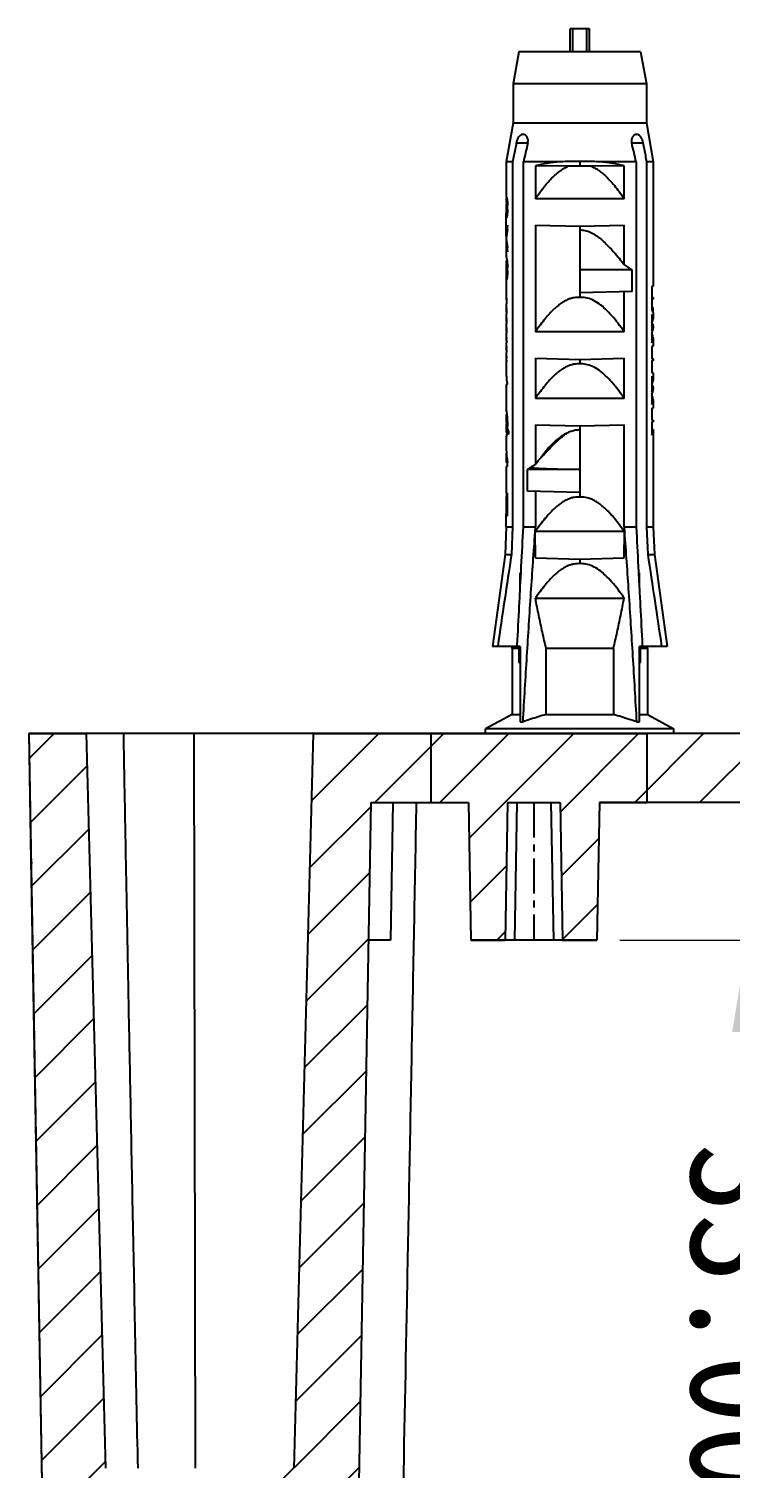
# Model space of a CAD drawing. Header units: millimetres. Extents: x 306 to 1885, y 393 to 1000.
# Drawn here: x 1291.6 to 1322.1, y 621 to 683.7 of the extents above; entities that cross this region are included whole.
import ezdxf

# ---------------------------------------------------------------- set-up
doc = ezdxf.new("R2010")
doc.units = ezdxf.units.MM
doc.linetypes.add('CENTER', pattern=[50.8, 31.75, -6.35, 6.35, -6.35])
doc.layers.add('dim', color=3, linetype='Continuous', lineweight=9)
doc.styles.add('FFS', font='SIMFANG.TTF', dxfattribs={"width": 0.9})
doc.dimstyles.new('YanXiu', dxfattribs={"dimtxt": 2.5, "dimasz": 2.2, "dimexe": 1, "dimexo": 0.6, "dimgap": 0.66, "dimtad": 0, "dimzin": 1, "dimdsep": 46, "dimtxsty": 'FFS', "dimcen": 0, "dimclrd": 256, "dimclre": 131, "dimclrt": 42, "dimazin": 0, "dimtfac": 1, "dimtofl": 0, "dimtmove": 0, "dimatfit": 3, "dimfxl": 0, "dimlwd": 5, "dimlwe": 5, "dimarcsym": 0})

# ---------------------------------------------------------------- blocks, each defined once
blk = doc.blocks.new('*D47')
at = {"layer": 'Defpoints', "color": 0}
for p in [(-74.035, 85.552), (-89.219, 52.552), (-82.665, 52.552)]:
    blk.add_point(p, dxfattribs=at)
at = {"layer": 'dim', "color": 131, "lineweight": 5}
for p, q in [((-75.035, 85.552), (-90.219, 85.552)), ((-83.665, 52.552), (-90.219, 52.552))]:
    blk.add_line(p, q, dxfattribs=at)
at = {"layer": 'dim', "lineweight": 5}
for p, q in [((-89.219, 81.552), (-89.219, 77.288)), ((-89.219, 56.552), (-89.219, 60.816))]:
    blk.add_line(p, q, dxfattribs=at)
at = {"layer": 'dim'}
for points in [[(-89.886, 81.552), (-88.552, 81.552), (-89.219, 85.552)], [(-89.886, 56.552), (-88.552, 56.552), (-89.219, 52.552)]]:
    blk.add_solid(points, dxfattribs=at)
at = {"layer": 'dim', "color": 42, "insert": (-89.219, 69.052), "char_height": 5, "attachment_point": 5, "rotation": 90, "style": 'FFS'}
blk.add_mtext('33.00', dxfattribs=at)
blk = doc.blocks.new('u50')
h = blk.add_hatch()
h.set_pattern_fill('DEFAULT__12', color=5, scale=2, angle=45, style=0, pattern_type=0)
h.set_pattern_definition([(45, (-331.9686, -74.1004), (-1.414214, 1.414214), [])])
edge = h.paths.add_edge_path()
edge.add_line((-57.915, 43.552), (-60.415, 43.552))
edge.add_line((-60.415, 43.552), (-61.253, 75.552))
edge.add_line((-61.253, 75.552), (-62.702, 75.552))
edge.add_line((-62.702, 75.552), (-62.702, 85.552))
edge.add_line((-59.169, 85.552), (-62.702, 85.552))
edge.add_line((-59.148, 84.952), (-59.169, 85.552))
edge.add_line((-58.638, 84.952), (-59.148, 84.952))
edge.add_line((-58.011, 49.06), (-58.638, 84.952))
edge.add_line((-57.915, 43.552), (-58.011, 49.06))
edge = h.paths.add_edge_path()
edge.add_line((-70.311, 43.552), (-75.421, 43.552))
edge.add_line((-75.421, 43.552), (-75.421, 46.552))
edge.add_line((-72.811, 46.552), (-75.421, 46.552))
edge.add_line((-72.811, 46.552), (-72.104, 87.052))
edge.add_line((-71.137, 87.052), (-72.104, 87.052))
edge.add_line((-71.111, 85.552), (-71.137, 87.052))
edge.add_line((-68.129, 85.552), (-71.111, 85.552))
edge.add_line((-68.129, 75.552), (-68.129, 85.552))
edge.add_line((-68.129, 75.552), (-69.473, 75.552))
edge.add_line((-69.473, 75.552), (-70.311, 43.552))
edge = h.paths.add_edge_path()
edge.add_line((-75.421, 43.552), (-75.421, 46.552))
edge.add_line((-75.421, 43.552), (-75.421, 46.552))
edge = h.paths.add_edge_path()
edge.add_line((-75.421, 43.552), (-84.841, 43.552))
edge.add_line((-84.841, 43.552), (-84.841, 46.552))
edge.add_line((-82.77, 46.552), (-84.841, 46.552))
edge.add_line((-82.77, 46.552), (-82.665, 52.552))
edge.add_line((-81.165, 52.552), (-82.665, 52.552))
edge.add_line((-81.061, 46.552), (-81.165, 52.552))
edge.add_line((-78.77, 46.552), (-81.061, 46.552))
edge.add_line((-78.77, 46.552), (-78.665, 52.552))
edge.add_line((-77.165, 52.552), (-78.665, 52.552))
edge.add_line((-77.061, 46.552), (-77.165, 52.552))
edge.add_line((-75.421, 46.552), (-77.061, 46.552))
edge.add_line((-75.421, 43.552), (-75.421, 46.552))
edge = h.paths.add_edge_path()
edge.add_line((-84.841, 43.552), (-84.841, 46.552))
edge.add_line((-84.841, 43.552), (-84.841, 46.552))
edge = h.paths.add_edge_path()
edge.add_line((-151.915, 43.552), (-119.931, 43.552))
edge.add_line((-151.915, 43.552), (-151.819, 49.06))
edge.add_spline(control_points=[(-151.319, 49.552), (-151.608, 49.552), (-151.814, 49.349), (-151.819, 49.06)], knot_values=[0, 0, 0, 0, 1, 1, 1, 1], weights=[1, 0.808834, 0.808834, 1], degree=3, periodic=0)
edge.add_line((-151.319, 49.552), (-151.204, 49.552))
edge.add_spline(control_points=[(-151.204, 49.552), (-150.973, 49.552), (-150.808, 49.714), (-150.804, 49.945)], knot_values=[0, 0, 0, 0, 1, 1, 1, 1], weights=[1, 0.808834, 0.808834, 1], degree=3, periodic=0)
edge.add_line((-150.804, 49.945), (-150.193, 84.952))
edge.add_line((-150.193, 84.952), (-149.682, 84.952))
edge.add_line((-149.682, 84.952), (-149.661, 85.552))
edge.add_line((-149.661, 85.552), (-148.711, 85.552))
edge.add_line((-148.711, 85.552), (-148.684, 87.052))
edge.add_line((-148.684, 87.052), (-147.717, 87.052))
edge.add_line((-147.011, 46.552), (-147.717, 87.052))
edge.add_line((-147.011, 46.552), (-141.77, 46.552))
edge.add_line((-141.77, 46.552), (-141.665, 52.552))
edge.add_line((-141.665, 52.552), (-140.165, 52.552))
edge.add_line((-140.061, 46.552), (-140.165, 52.552))
edge.add_line((-140.061, 46.552), (-137.77, 46.552))
edge.add_line((-137.77, 46.552), (-137.665, 52.552))
edge.add_line((-137.665, 52.552), (-136.165, 52.552))
edge.add_line((-136.061, 46.552), (-136.165, 52.552))
edge.add_line((-136.061, 46.552), (-84.841, 46.552))
edge.add_line((-84.841, 43.552), (-84.841, 46.552))
edge.add_line((-89.9, 43.552), (-84.841, 43.552))
edge.add_line((-89.915, 43.852), (-89.9, 43.552))
edge.add_line((-119.915, 43.852), (-89.915, 43.852))
edge.add_line((-119.915, 43.852), (-119.931, 43.552))
at = {"color": 7}
for p, q in [((-72.811, 46.552), (-72.104, 87.052)), ((-72.811, 46.552), (-72.104, 87.052)), ((-57.915, 43.552), (-58.638, 84.952)), ((-58.011, 49.06), (-58.638, 84.952)), ((-69.473, 75.552), (-70.311, 43.552)), ((-69.473, 75.552), (-70.311, 43.552)), ((-65.105, 43.552), (-65.158, 75.552)), ((-60.415, 43.552), (-61.253, 75.552)), ((-60.415, 43.552), (-61.253, 75.552)), ((-82.77, 46.552), (-82.665, 52.552)), ((-82.77, 46.552), (-82.665, 52.552)), ((-82.665, 52.552), (-77.165, 52.552)), ((-81.165, 52.552), (-82.665, 52.552)), ((-81.061, 46.552), (-81.165, 52.552)), ((-81.061, 46.552), (-81.165, 52.552)), ((-80.661, 46.552), (-80.765, 52.552)), ((-79.17, 46.552), (-79.065, 52.552)), ((-78.77, 46.552), (-78.665, 52.552)), ((-78.77, 46.552), (-78.665, 52.552)), ((-77.165, 52.552), (-78.665, 52.552)), ((-77.061, 46.552), (-77.165, 52.552)), ((-77.061, 46.552), (-77.165, 52.552)), ((-73.77, 46.552), (-73.665, 52.552)), ((-73.664, 52.552), (-72.706, 52.552)), ((-57.915, 43.552), (-58.011, 49.06)), ((-136.061, 46.552), (-82.77, 46.552)), ((-136.061, 46.552), (-84.841, 46.552)), ((-84.841, 43.552), (-84.841, 46.552)), ((-84.841, 43.552), (-84.841, 46.552)), ((-84.841, 43.552), (-84.841, 46.552)), ((-82.77, 46.552), (-84.841, 46.552)), ((-84.841, 43.552), (-84.841, 46.552)), ((-78.77, 46.552), (-81.061, 46.552)), ((-78.77, 46.552), (-81.061, 46.552)), ((-72.811, 46.552), (-77.061, 46.552)), ((-75.421, 46.552), (-77.061, 46.552)), ((-75.421, 43.552), (-75.421, 46.552)), ((-75.421, 43.552), (-75.421, 46.552)), ((-75.421, 43.552), (-75.421, 46.552)), ((-72.811, 46.552), (-75.421, 46.552)), ((-75.421, 43.552), (-75.421, 46.552)), ((-151.915, 43.552), (-57.915, 43.552)), ((-89.9, 43.552), (-84.841, 43.552)), ((-86.015, 43.552), (-86.015, 43.352)), ((-84.865, 42.724), (-86.015, 43.352)), ((-86.015, 43.352), (-77.815, 43.352)), ((-75.421, 43.552), (-84.841, 43.552)), ((-78.965, 42.724), (-77.815, 43.352)), ((-77.815, 43.552), (-77.815, 43.352)), ((-70.311, 43.552), (-75.421, 43.552)), ((-57.915, 43.552), (-60.415, 43.552)), ((-84.865, 39.852), (-84.865, 42.724)), ((-84.515, 42.724), (-84.865, 42.724)), ((-84.515, 43.047), (-84.515, 39.752)), ((-84.388, 43.047), (-84.515, 43.047)), ((-83.378, 39.852), (-83.378, 42.724)), ((-80.452, 42.724), (-83.378, 42.724)), ((-80.452, 42.724), (-80.452, 39.852)), ((-79.315, 43.047), (-79.442, 43.047)), ((-79.315, 39.752), (-79.315, 43.047)), ((-78.965, 42.724), (-79.315, 42.724)), ((-78.965, 39.852), (-78.965, 42.724)), ((-84.563, 40.452), (-84.563, 39.852)), ((-79.267, 39.852), (-79.267, 40.452)), ((-85.164, 35.752), (-85.72, 39.752)), ((-85.72, 39.752), (-84.515, 39.752)), ((-84.865, 39.852), (-84.877, 39.752)), ((-84.865, 39.852), (-84.563, 39.852)), ((-84.576, 39.752), (-84.563, 39.852)), ((-83.378, 39.852), (-80.452, 39.852)), ((-79.315, 39.752), (-78.11, 39.752)), ((-79.267, 39.852), (-79.254, 39.752)), ((-79.267, 39.852), (-78.965, 39.852)), ((-78.965, 39.852), (-78.954, 39.752)), ((-78.667, 35.752), (-78.11, 39.752)), ((-79.981, 37.652), (-83.849, 37.652)), ((-84.508, 36.552), (-84.508, 37.152)), ((-84.476, 36.553), (-84.507, 37.152)), ((-79.324, 37.152), (-79.355, 36.553)), ((-79.323, 37.152), (-79.323, 36.552)), ((-84.508, 36.552), (-84.476, 36.552)), ((-79.355, 36.552), (-79.323, 36.552)), ((-85.115, 34.552), (-85.164, 35.752)), ((-84.892, 35.752), (-85.164, 35.752)), ((-84.892, 35.751), (-84.839, 34.552)), ((-83.849, 35.901), (-83.858, 34.753)), ((-81.915, 35.952), (-83.849, 35.901)), ((-81.915, 35.952), (-81.915, 36.152)), ((-79.981, 35.901), (-81.915, 35.952)), ((-79.981, 35.901), (-79.972, 34.761)), ((-78.991, 34.552), (-78.938, 35.751)), ((-78.667, 35.752), (-78.938, 35.752)), ((-78.715, 34.552), (-78.667, 35.752)), ((-85.115, 30.514), (-85.115, 34.552)), ((-84.839, 34.552), (-85.115, 34.552)), ((-84.839, 34.552), (-84.839, 18.652)), ((-84.372, 18.652), (-84.372, 34.552)), ((-83.849, 34.552), (-84.372, 34.552)), ((-83.849, 34.552), (-83.864, 34.769)), ((-83.852, 34.752), (-81.915, 34.752)), ((-83.849, 34.552), (-83.849, 30.101)), ((-79.966, 34.779), (-79.981, 34.552)), ((-79.981, 33.001), (-79.981, 34.552)), ((-79.458, 34.552), (-79.981, 34.552)), ((-79.458, 34.552), (-79.458, 18.652)), ((-78.991, 18.652), (-78.991, 34.552)), ((-78.715, 34.552), (-78.991, 34.552)), ((-78.715, 34.552), (-78.715, 33.973)), ((-78.772, 34.061), (-78.772, 33.074)), ((-78.772, 34.061), (-78.749, 34.061)), ((-78.749, 33.219), (-78.749, 34.061)), ((-81.915, 30.152), (-81.915, 33.252)), ((-78.718, 33.683), (-78.718, 33.509)), ((-78.715, 33.509), (-78.715, 33.683)), ((-81.915, 33.052), (-79.64, 32.992)), ((-79.64, 32.992), (-79.64, 32.052)), ((-78.772, 33.219), (-78.715, 33.219)), ((-78.715, 33.074), (-78.772, 33.074)), ((-78.717, 33.074), (-78.717, 33.219)), ((-78.715, 31.913), (-78.715, 33.074)), ((-81.915, 32.052), (-79.64, 32.052)), ((-79.981, 30.101), (-79.981, 31.828)), ((-78.772, 31.913), (-78.772, 31.739)), ((-78.772, 31.913), (-78.715, 31.913)), ((-78.772, 31.739), (-78.715, 31.739)), ((-78.715, 31.383), (-78.715, 31.739)), ((-78.715, 30.631), (-78.715, 31.179)), ((-85.111, 30.3), (-85.049, 30.3)), ((-85.049, 29.967), (-85.049, 30.552)), ((-81.915, 30.152), (-83.849, 30.101)), ((-79.981, 30.101), (-81.915, 30.152)), ((-78.805, 30.383), (-78.746, 30.383)), ((-78.775, 30.307), (-78.73, 30.307)), ((-78.761, 30.177), (-78.738, 30.177)), ((-78.746, 30.403), (-78.722, 30.403)), ((-78.735, 30.473), (-78.715, 30.473)), ((-78.715, 30.177), (-78.715, 30.403)), ((-85.115, 29.901), (-85.115, 29.967)), ((-85.049, 29.967), (-85.115, 29.967)), ((-85.115, 29.901), (-85.049, 29.901)), ((-85.049, 29.37), (-85.049, 29.901)), ((-78.768, 30.052), (-78.743, 30.052)), ((-78.756, 29.842), (-78.735, 29.842)), ((-78.743, 29.701), (-78.722, 29.701)), ((-78.735, 29.631), (-78.715, 29.631)), ((-78.715, 29.701), (-78.715, 29.966)), ((-78.715, 28.352), (-78.715, 29.473)), ((-85.115, 29.01), (-85.115, 29.37)), ((-85.049, 29.37), (-85.115, 29.37)), ((-85.049, 28.765), (-85.049, 29.218)), ((-83.849, 28.952), (-83.849, 27.201)), ((-83.849, 28.952), (-79.981, 28.952)), ((-79.981, 27.201), (-79.981, 28.952)), ((-85.115, 28.475), (-85.115, 28.556)), ((-85.115, 28.476), (-85.107, 28.401)), ((-85.107, 28.401), (-85.049, 28.401)), ((-85.106, 28.399), (-85.049, 28.399)), ((-85.049, 27.98), (-85.049, 28.684)), ((-78.772, 28.352), (-78.715, 28.352)), ((-85.115, 27.831), (-85.115, 28.162)), ((-85.115, 27.831), (-85.049, 27.831)), ((-85.049, 27.299), (-85.049, 27.831)), ((-78.729, 27.952), (-78.729, 27.133)), ((-85.049, 27.299), (-85.11, 27.299)), ((-85.11, 27.232), (-85.049, 27.232)), ((-85.049, 26.681), (-85.049, 27.232)), ((-81.915, 27.252), (-83.849, 27.201)), ((-81.915, 27.252), (-81.915, 27.452)), ((-79.981, 27.201), (-81.915, 27.252)), ((-78.715, 26.977), (-78.715, 27.243)), ((-85.115, 26.329), (-85.115, 26.681)), ((-85.049, 26.681), (-85.115, 26.681)), ((-85.049, 26.084), (-85.049, 26.537)), ((-78.729, 26.867), (-78.729, 26.708)), ((-78.728, 26.449), (-78.728, 26.289)), ((-78.715, 26.551), (-78.715, 26.817)), ((-78.715, 26.125), (-78.715, 26.391)), ((-85.115, 25.794), (-85.115, 25.875)), ((-85.115, 25.794), (-85.107, 25.719)), ((-85.107, 25.719), (-85.049, 25.719)), ((-85.106, 25.717), (-85.049, 25.717)), ((-85.049, 25.299), (-85.049, 26.003)), ((-83.849, 26.052), (-83.849, 24.301)), ((-83.849, 26.052), (-79.981, 26.052)), ((-79.981, 21.401), (-79.981, 26.052)), ((-78.726, 26.031), (-78.726, 25.871)), ((-78.715, 25.7), (-78.715, 25.966)), ((-85.115, 25.214), (-85.115, 25.481)), ((-78.724, 25.612), (-78.724, 25.453)), ((-78.723, 25.194), (-78.723, 25.034)), ((-78.715, 25.274), (-78.715, 25.54)), ((-85.115, 25), (-85.115, 24.997)), ((-85.049, 24.997), (-85.115, 24.997)), ((-85.115, 24.561), (-85.115, 24.627)), ((-85.115, 24.627), (-85.049, 24.627)), ((-85.115, 24.561), (-85.049, 24.561)), ((-85.049, 24.069), (-85.049, 25.006)), ((-81.915, 21.452), (-81.915, 24.552)), ((-78.715, 24.848), (-78.715, 25.034)), ((-85.115, 18.652), (-85.115, 24.069)), ((-85.049, 24.069), (-85.115, 24.069)), ((-84.19, 24.292), (-81.915, 24.352)), ((-84.19, 24.292), (-84.19, 23.352)), ((-78.715, 23.7), (-78.715, 24.452)), ((-84.19, 23.352), (-81.915, 23.352)), ((-78.772, 23.41), (-78.749, 23.41)), ((-78.772, 23.381), (-78.772, 23.265)), ((-78.772, 23.236), (-78.749, 23.236)), ((-78.767, 23.497), (-78.745, 23.497)), ((-78.761, 23.584), (-78.738, 23.584)), ((-78.753, 23.642), (-78.729, 23.642)), ((-78.749, 23.236), (-78.749, 23.41)), ((-78.729, 23.642), (-78.729, 23.787)), ((-78.718, 23.41), (-78.718, 23.265)), ((-78.715, 23.236), (-78.715, 23.439)), ((-83.849, 23.121), (-83.849, 21.401)), ((-78.767, 23.149), (-78.745, 23.149)), ((-78.761, 23.062), (-78.738, 23.062)), ((-78.753, 23.004), (-78.729, 23.004)), ((-78.753, 22.975), (-78.722, 22.975)), ((-78.747, 22.946), (-78.716, 22.946)), ((-78.715, 22.801), (-78.716, 22.801)), ((-78.715, 22.103), (-78.715, 22.801)), ((-78.772, 22.568), (-78.772, 22.394)), ((-78.722, 22.075), (-78.715, 22.075)), ((-78.715, 22.075), (-78.715, 22.103)), ((-81.915, 21.452), (-83.849, 21.401)), ((-79.981, 21.401), (-81.915, 21.452)), ((-78.772, 21.582), (-78.772, 21.408)), ((-78.722, 21.901), (-78.715, 21.901)), ((-78.715, 21.901), (-78.715, 21.873)), ((-78.715, 21.873), (-78.715, 20.885)), ((-78.772, 20.74), (-78.745, 20.74)), ((-78.772, 20.711), (-78.772, 20.566)), ((-78.767, 20.885), (-78.735, 20.885)), ((-78.767, 20.827), (-78.741, 20.827)), ((-78.76, 20.914), (-78.729, 20.914)), ((-78.745, 20.566), (-78.745, 20.74)), ((-78.729, 20.914), (-78.729, 21.088)), ((-78.716, 20.74), (-78.716, 20.566)), ((-83.849, 20.252), (-83.849, 18.816)), ((-83.849, 20.252), (-79.981, 20.252)), ((-79.981, 18.816), (-79.981, 20.252)), ((-78.772, 20.566), (-78.745, 20.566)), ((-78.767, 20.479), (-78.741, 20.479)), ((-78.762, 20.392), (-78.735, 20.392)), ((-78.757, 20.363), (-78.725, 20.363)), ((-78.757, 20.334), (-78.715, 20.334)), ((-78.741, 20.218), (-78.716, 20.218)), ((-78.721, 20.189), (-78.729, 20.189)), ((-78.724, 20.363), (-78.722, 20.363)), ((-78.715, 20.296), (-78.715, 20.334)), ((-78.715, 18.652), (-78.715, 20.189)), ((-83.849, 18.816), (-82.424, 18.842)), ((-81.915, 18.634), (-81.915, 18.839)), ((-81.406, 18.842), (-79.981, 18.816)), ((-84.815, 16.952), (-85.115, 18.652)), ((-85.115, 18.652), (-84.839, 18.652)), ((-84.372, 18.652), (-82.768, 18.652)), ((-81.062, 18.652), (-79.458, 18.652)), ((-79.015, 16.952), (-78.715, 18.652)), ((-78.991, 18.652), (-78.715, 18.652)), ((-84.679, 17.827), (-84.18, 17.827)), ((-79.651, 17.827), (-79.151, 17.827)), ((-84.815, 15.252), (-84.815, 16.952)), ((-79.015, 16.952), (-84.815, 16.952)), ((-79.015, 15.252), (-79.015, 16.952)), ((-84.565, 13.852), (-84.815, 15.252)), ((-84.815, 15.252), (-79.015, 15.252)), ((-79.265, 13.852), (-79.015, 15.252)), ((-84.565, 13.852), (-79.265, 13.852)), ((-82.335, 13.852), (-82.335, 12.852)), ((-82.22, 13.852), (-82.22, 12.852)), ((-81.611, 13.852), (-81.611, 12.852)), ((-81.496, 13.852), (-81.496, 12.852)), ((-82.335, 12.852), (-81.496, 12.852))]:
    blk.add_line(p, q, dxfattribs=at)
at = {"color": 1, "linetype": 'CENTER', "ltscale": 0.048}
blk.add_line((-79.915, 46.552), (-79.915, 52.552), dxfattribs=at)
at = {"color": 7}
for centre, radius, start, end in [((-58.511, 49.052), 0.5, 1, 18.56031), ((995.965, 199.706), 1093.221, 188.413392, 188.625391), ((-85.641, 39.651), 1.005, 2.88574, 5.74444), ((-78.19, 39.651), 1.005, 174.25593, 177.11389), ((-1200.864, 205.864), 1134.749, 351.37816, 351.582402), ((-82.062, 35.241), 3.997, 301.36795, 305.27951), ((-81.796, 35.221), 3.833, 302.20589, 304.22337), ((-92.701, 41.825), 16.178, 321.0258, 321.8352), ((-87.066, 30.165), 2.017, 358.89992, 3.84924), ((-81.84, 26.46), 3.897, 232.90165, 238.95502), ((21.372, 42.935), 108.497, 192.93338, 193.38082), ((-185.7, 43.052), 109.008, 346.62024, 347.06555)]:
    blk.add_arc(centre, radius, start, end, dxfattribs=at)
for centre, major_axis, ratio, start_param, end_param in [((-81.915, 34.007), (0, 5.596), 0.57187, -1.602717, -1.57678), ((-81.915, 33.822), (3.2, 0), 0.699469, 0.028594, 0.037245), ((-81.915, 33.742), (0, 5.036), 0.635407, 4.723692, 4.740983), ((-81.915, 34.364), (0, 16.787), 0.190622, -1.611366, -1.602717), ((-81.915, 32.828), (0, 16.787), 0.190622, -1.538876, -1.530227), ((-81.915, 33.444), (0, 4.477), 0.714828, 4.675146, 4.701086), ((-81.915, 33.185), (0, 5.596), 0.57187, -1.564812, -1.538876), ((-81.915, 33.648), (0, 13.43), 0.238279, 4.715049, 4.723692), ((-81.915, 33.545), (0, 13.43), 0.238279, 4.701086, 4.709729), ((-81.915, 31.179), (3.2, 0), 0.93262, 6.283202, 6.471802), ((-81.915, 31.383), (3.2, 0), 0.938755, 6.250727, 6.401814), ((-81.915, 30.213), (3.2, 0), 0.521455, 2.937045, 3.089176), ((-81.915, 31.818), (0, 5.76), 0.555556, -1.819097, -1.79568), ((-81.915, 29.966), (3.2, 0), 0.555556, 6.444101, 6.531486), ((-81.915, 30.138), (3.2, 0), 0.555556, 6.421628, 6.508069), ((-81.915, 31.789), (0, 9.6), 0.333333, -1.752754, -1.731712), ((-81.915, 30.824), (0, 3.2), 1, -1.709239, -1.693409), ((-81.915, 31.315), (0, 9.6), 0.333333, 4.580462, 4.593578), ((-81.915, 30.824), (0.001, 3.2), 1, -1.693002, -1.661707), ((-81.915, 29.966), (3.2, 0), 0.555556, 6.283181, 6.401996), ((-81.915, 30.612), (3.2, 0), 1, -0.09553, -0.075514), ((-81.915, 30.138), (3.2, 0), 0.555556, 6.234981, 6.378715), ((-81.915, 30.631), (3.2, 0), 0.333333, -0.090911, 0), ((-81.915, 30.612), (3.199, -0.072), 1, -0.052912, -0.04291), ((-81.915, 30.473), (3.2, 0), 0.333333, -0.065511, 0), ((-81.915, 28.315), (0, 9.6), 0.333333, 4.863659, 4.894347), ((-81.915, 29.279), (3.2, 0), 1, 6.374096, 6.434455), ((-81.915, 28.789), (0, 9.6), 0.333333, 4.822334, 4.844316), ((-81.915, 29.491), (3.2, 0), 1, 6.348697, 6.39313), ((-81.915, 29.473), (3.2, 0), 0.333333, 0, 0.090911), ((-81.915, 29.631), (3.2, 0), 0.333333, 0, 0.065511), ((-81.915, 29.01), (3.2, 0), 0.320229, 2.937045, 3.34614), ((-81.915, 28.162), (3.2, 0), 0.280537, 2.937045, 3.34614), ((-81.915, 28.556), (3.2, 0), 0.321614, 9.22023, 9.424757), ((-81.915, 27.243), (3.2, 0), 0.36397, -0.093888, 0.093888), ((-81.915, 26.977), (3.2, 0), 0.36397, -0.093888, 0), ((-81.915, 26.329), (3.2, 0), 0.320229, 2.937045, 3.34614), ((-81.915, 26.817), (3.2, 0), 0.36397, -0.093888, 0.068636), ((-81.915, 26.551), (3.2, 0), 0.36397, -0.087612, 0), ((-81.915, 26.391), (3.2, 0), 0.36397, -0.087612, 0.068621), ((-81.915, 25.875), (3.2, 0), 0.321614, 9.22023, 9.424757), ((-81.915, 26.125), (3.2, 0), 0.36397, -0.08134, 0), ((-81.915, 25.966), (3.2, 0), 0.36397, -0.08134, 0.068607), ((-81.915, 25.481), (3.2, 0), 0.280537, 9.22023, 9.629326), ((-81.915, 25.7), (3.2, 0), 0.36397, -0.07507, 0), ((-81.915, 25.54), (3.2, 0), 0.36397, -0.07507, 0.068593), ((-81.915, 25.274), (3.2, 0), 0.36397, -0.068804, 0), ((-81.915, 25.114), (3.2, 0), 0.36397, -0.068804, 0.068804), ((-81.915, 24.848), (3.2, 0), 0.36397, -0.059136, 0), ((-81.915, 24.452), (0, 5.543), 0.57735, 4.712389, 4.771525), ((-81.915, 24.452), (0, 8.792), 0.36397, 4.712389, 4.753035), ((-81.915, 26.529), (0, 16.787), 0.190622, -1.759413, -1.75062), ((-81.915, 20.117), (0, 16.787), 0.190622, -1.390972, -1.38218), ((-81.915, 24.527), (0, 5.596), 0.571866, 4.532565, 4.558861), ((-81.915, 24.056), (3.2, 0), 0.786897, -0.153528, -0.118629), ((-81.915, 24.863), (0, 10.072), 0.317704, 4.567602, 4.576331), ((-81.915, 21.783), (0, 10.072), 0.317704, 4.848447, 4.857176), ((-81.915, 24.18), (0, 5.036), 0.635407, 4.576331, 4.59376), ((-81.915, 23.891), (3.2, 0), 0.349731, -0.118629, -0.092552), ((-81.915, 23.849), (3.2, 0), 0.699465, 6.164556, 6.190633), ((-81.915, 24.091), (0, 16.787), 0.190622, -1.611366, -1.602717), ((-81.915, 22.584), (0, 16.787), 0.190622, -1.538876, -1.530227), ((-81.915, 23.734), (0, 5.596), 0.571867, -1.602717, -1.57678), ((-81.915, 23.469), (0, 5.036), 0.635407, 4.723692, 4.736869), ((-81.915, 23.412), (0, 10.072), 0.317704, 4.715049, 4.723692), ((-81.915, 23.263), (0, 10.072), 0.317704, 4.701086, 4.709729), ((-81.915, 22.119), (0, 5.596), 0.571866, -1.417268, -1.390972), ((-81.915, 22.59), (3.2, 0), 0.786897, 0.118629, 0.153528), ((-81.915, 22.466), (0, 5.036), 0.635407, -1.452167, -1.434739), ((-81.915, 22.797), (3.2, 0), 0.699465, 0.092552, 0.118629), ((-81.915, 22.729), (3.2, 0), 0.419678, 0.075204, 0.118629), ((-81.915, 22.9), (3.2, 0), 0.34973, 0.066538, 0.092552), ((-81.915, 22.794), (3.2, 0), 0.149885, 0.014628, 0.075204), ((-81.915, 22.938), (3.2, 0), 0.174865, 0.014628, 0.066538), ((-81.915, 22.959), (0, 5.036), 0.635407, -1.570796, -1.538876), ((-81.915, 23.206), (0, 5.036), 0.635407, 4.68792, 4.701086), ((-81.915, 22.103), (3.2, 0), 0.775493, 6.283212, 6.471802), ((-81.915, 21.931), (3.2, 0), 0.773092, 6.306459, 6.471802), ((-81.915, 22.046), (3.2, 0), 0.773092, -0.188616, -0.023273), ((-81.915, 21.873), (3.2, 0), 0.775493, -0.188616, -0.000006), ((-81.915, 23.859), (0, 16.787), 0.190622, -1.759413, -1.75062), ((-81.915, 21.657), (0, 4.477), 0.714833, -1.75062, -1.724324), ((-81.915, 21.357), (3.2, 0), 0.786897, -0.153528, -0.118629), ((-81.915, 22.106), (0, 10.072), 0.317704, 4.576331, 4.58505), ((-81.915, 21.254), (0, 3.357), 0.95311, -1.698135, -1.680725), ((-81.915, 21.192), (3.2, 0), 0.349732, -0.118629, -0.092552), ((-81.915, 21.069), (3.2, 0), 0.524598, -0.109929, -0.092552), ((-81.915, 20.986), (0, 16.787), 0.190622, -1.585425, -1.57678), ((-81.915, 18.048), (0, 13.43), 0.238278, -1.390972, -1.38218), ((-81.915, 19.249), (0, 6.715), 0.476555, 4.874669, 4.892213), ((-81.915, 19.791), (0, 3.357), 0.953111, -1.443458, -1.408516), ((-81.915, 19.2), (0, 10.072), 0.317704, 4.839728, 4.848447), ((-81.915, 19.839), (0, 5.036), 0.635407, 4.822318, 4.839728), ((-81.915, 20.111), (3.2, 0), 0.262299, 0.092552, 0.127339), ((-81.915, 20.269), (3.2, 0), 0.349732, 6.36706, 6.393114), ((-81.915, 20.437), (3.2, 0), 0.349732, -0.066538, -0.04057), ((-81.915, 20.237), (3.2, 0), 0.262299, -0.057878, -0.023273), ((-81.915, 20.596), (0, 5.036), 0.635407, -1.611366, -1.59407), ((-81.915, 20.066), (0, 13.43), 0.238278, 4.740983, 4.743866), ((-81.915, 20.258), (0, 6.715), 0.476555, 4.723692, 4.740983), ((-81.915, 20.713), (0, 10.072), 0.317704, -1.59407, -1.585425), ((-81.915, 20.296), (0, 3.357), 0.953111, 4.689116, 4.712389), ((-81.915, 19.798), (3.2, 0.103), 0.363645, -2.231501, -1.852346), ((-81.881, 19.962), (3.051, 0.1), 0.367522, -1.761907, -1.594162), ((-81.95, 19.962), (3.051, -0.1), 0.367522, -1.547431, -1.379686), ((-81.915, 19.798), (3.2, -0.103), 0.363645, -1.289246, -0.910092), ((-81.898, 19.878), (3.409, 0.11), 0.36439, -1.840568, -1.587483), ((-81.932, 19.878), (3.409, -0.11), 0.36439, -1.55411, -1.301025)]:
    blk.add_ellipse(centre, major_axis=major_axis, ratio=ratio, start_param=start_param, end_param=end_param, dxfattribs=at)
for points, start_tangent, end_tangent in [([(-74.791, 46.552), (-74.585, 57.507), (-74.377, 68.313), (-74.183, 78.193), (-74.035, 85.552)], (0.018596, 0.999827), (0.020226, 0.999795)), ([(-62.034, 43.552), (-62.095, 46.876), (-62.165, 50.571), (-62.243, 54.694), (-62.332, 59.266), (-62.43, 64.265), (-62.539, 69.682), (-62.658, 75.552)], (-0.018454, 0.99983), (-0.020416, 0.999792)), ([(-84.388, 43.047), (-84.065, 42.932), (-83.732, 42.824), (-83.378, 42.724)], (0.937659, -0.347557), (0.96827, -0.249908)), ([(-83.858, 34.753), (-84.04, 37.411), (-84.215, 40.176), (-84.388, 43.047)], (-0.068447, 0.997655), (-0.059096, 0.998252)), ([(-80.452, 42.724), (-80.108, 42.821), (-79.775, 42.929), (-79.442, 43.047)], (0.96827, 0.249908), (0.937659, 0.347557)), ([(-79.442, 43.047), (-79.615, 40.179), (-79.79, 37.417), (-79.972, 34.761)], (-0.059096, -0.998252), (-0.068435, -0.997656)), ([(-84.515, 40.446), (-84.532, 40.449), (-84.548, 40.451), (-84.563, 40.452)], (-0.973482, 0.228762), (-1, 0)), ([(-79.267, 40.452), (-79.283, 40.451), (-79.299, 40.449), (-79.315, 40.446)], (-1, 0), (-0.973482, -0.228762)), ([(-84.507, 37.152), (-84.55, 37.989), (-84.637, 39.702)], (-0.051258, 0.998685), (-0.050303, 0.998734)), ([(-83.378, 39.852), (-83.542, 39.14), (-83.698, 38.406), (-83.849, 37.652)], (-0.233516, -0.972353), (-0.191143, -0.981562)), ([(-80.452, 39.852), (-80.288, 39.139), (-80.132, 38.405), (-79.981, 37.652)], (0.233516, -0.972353), (0.191143, -0.981562)), ([(-79.194, 39.702), (-79.281, 37.989), (-79.324, 37.152)], (-0.050303, -0.998734), (-0.051258, -0.998685)), ([(-83.849, 37.652), (-83.581, 37.279), (-83.312, 36.95), (-83.037, 36.663), (-82.754, 36.429), (-82.466, 36.261), (-82.178, 36.168), (-81.915, 36.152)], (0.565386, -0.824826), (0.997864, 0.065325)), ([(-81.915, 36.152), (-81.787, 36.151), (-81.66, 36.166), (-81.53, 36.198), (-81.395, 36.247), (-81.254, 36.317), (-81.105, 36.41), (-80.946, 36.529), (-80.776, 36.68), (-80.596, 36.864), (-80.404, 37.085), (-80.199, 37.346), (-79.981, 37.652)], (0.997864, -0.065325), (0.565386, 0.824826)), ([(-84.372, 34.552), (-84.461, 36.272), (-84.476, 36.553)], (-0.052321, 0.99863), (-0.051306, 0.998683)), ([(-79.355, 36.553), (-79.369, 36.272), (-79.458, 34.552)], (-0.051306, -0.998683), (-0.052321, -0.99863)), ([(-83.864, 34.769), (-83.633, 34.449), (-83.428, 34.186), (-83.235, 33.964), (-83.053, 33.779), (-82.882, 33.628), (-82.723, 33.507), (-82.573, 33.415), (-82.432, 33.346), (-82.298, 33.297), (-82.168, 33.266), (-82.042, 33.251), (-81.915, 33.252)], (0.565175, -0.824971), (0.997864, 0.065325)), ([(-81.915, 33.252), (-81.787, 33.251), (-81.66, 33.266), (-81.529, 33.298), (-81.394, 33.348), (-81.253, 33.417), (-81.103, 33.511), (-80.944, 33.631), (-80.774, 33.782), (-80.593, 33.967), (-80.4, 34.189), (-80.195, 34.452), (-79.966, 34.779)], (0.997864, -0.065325), (0.565801, 0.824542)), ([(-81.915, 34.752), (-81.398, 34.752), (-80.894, 34.752), (-80.417, 34.752), (-79.979, 34.752)], (1, 0), (0.999987, -0.00511)), ([(-81.915, 32.052), (-81.471, 32.05), (-81.042, 32.043), (-80.643, 32.032), (-80.287, 32.017), (-79.987, 31.999), (-79.753, 31.978)], (1, 0), (0.993641, -0.112593)), ([(-81.335, 30.474), (-81.028, 30.664), (-80.724, 30.93), (-80.428, 31.256), (-80.124, 31.649)], (0.90031, 0.435248), (0.586087, 0.810248)), ([(-80.124, 31.649), (-80.345, 31.407), (-80.548, 31.192), (-80.734, 31.002), (-80.904, 30.837), (-81.059, 30.695), (-81.203, 30.574), (-81.335, 30.474)], (-0.67013, -0.742244), (-0.817983, -0.575242)), ([(-85.111, 30.3), (-85.113, 30.417), (-85.115, 30.508), (-85.115, 30.516)], (-0.01783, 0.999841), (0.040447, 0.999182)), ([(-81.335, 30.474), (-81.538, 30.378), (-81.734, 30.325), (-81.915, 30.314)], (-0.868039, -0.496495), (-0.999146, 0.041324)), ([(-83.849, 28.952), (-83.581, 28.579), (-83.312, 28.25), (-83.037, 27.963), (-82.754, 27.729), (-82.466, 27.561), (-82.178, 27.468), (-81.915, 27.452)], (0.565386, -0.824826), (0.997864, 0.065325)), ([(-81.915, 27.452), (-81.787, 27.451), (-81.66, 27.466), (-81.53, 27.498), (-81.395, 27.547), (-81.254, 27.617), (-81.105, 27.71), (-80.946, 27.829), (-80.776, 27.98), (-80.596, 28.164), (-80.404, 28.385), (-80.199, 28.646), (-79.981, 28.952)], (0.997864, -0.065325), (0.565386, 0.824826)), ([(-85.095, 28.59), (-85.115, 28.496), (-85.115, 28.476)], (-0.329967, -0.943992), (-0.003885, -0.999992)), ([(-85.049, 28.684), (-85.095, 28.59)], (-0.542046, -0.840349), (-0.329967, -0.943992)), ([(-78.772, 28.352), (-78.751, 28.237), (-78.738, 28.103), (-78.729, 27.952)], (0.232148, -0.97268), (0.038768, -0.999248)), ([(-85.11, 27.232), (-85.111, 27.237), (-85.112, 27.249), (-85.112, 27.265), (-85.112, 27.282), (-85.111, 27.294), (-85.11, 27.299)], (-1, 0), (1, 0)), ([(-85.095, 25.909), (-85.115, 25.814), (-85.115, 25.794)], (-0.329967, -0.943992), (-0.003885, -0.999992)), ([(-85.049, 26.003), (-85.095, 25.909)], (-0.542046, -0.840349), (-0.329967, -0.943992)), ([(-83.849, 26.052), (-83.581, 25.679), (-83.312, 25.35), (-83.037, 25.063), (-82.754, 24.829), (-82.466, 24.661), (-82.178, 24.568), (-81.915, 24.552)], (0.565386, -0.824826), (0.997864, 0.065325)), ([(-81.915, 24.552), (-81.787, 24.551), (-81.66, 24.566), (-81.53, 24.598), (-81.395, 24.647), (-81.254, 24.717), (-81.105, 24.81), (-80.946, 24.929), (-80.776, 25.08), (-80.596, 25.264), (-80.404, 25.485), (-80.199, 25.746), (-79.981, 26.052)], (0.997864, -0.065325), (0.565386, 0.824826)), ([(-85.098, 25.214), (-85.107, 25.196), (-85.112, 25.152), (-85.115, 25.084), (-85.115, 25)], (-0.953002, -0.302965), (-0.000011, -1)), ([(-85.049, 25.006), (-85.06, 25.088), (-85.073, 25.152), (-85.086, 25.195), (-85.098, 25.214)], (-0.106087, 0.994357), (-0.869619, 0.493723)), ([(-85.102, 24.627), (-85.1, 24.623), (-85.099, 24.61)], (1, 0), (0.104505, -0.994524)), ([(-85.099, 24.61), (-85.098, 24.594), (-85.099, 24.578), (-85.1, 24.566), (-85.102, 24.561)], (0.104505, -0.994524), (-1, 0)), ([(-81.915, 21.614), (-82.027, 21.617), (-82.139, 21.633), (-82.253, 21.664), (-82.37, 21.709), (-82.49, 21.77), (-82.617, 21.849), (-82.752, 21.947), (-82.898, 22.068), (-83.056, 22.216), (-83.229, 22.392), (-83.418, 22.6), (-83.624, 22.842), (-83.849, 23.121)], (-0.999146, -0.041324), (-0.619115, 0.7853)), ([(-82.424, 18.842), (-82.567, 18.911), (-82.717, 19.004), (-82.877, 19.123), (-83.048, 19.274), (-83.229, 19.458), (-83.423, 19.681), (-83.629, 19.944), (-83.849, 20.252)], (-0.922505, 0.385984), (-0.565386, 0.824826)), ([(-79.981, 20.252), (-80.201, 19.944), (-80.407, 19.68), (-80.601, 19.458), (-80.783, 19.273), (-80.954, 19.123), (-81.114, 19.003), (-81.265, 18.911), (-81.406, 18.842)], (-0.565386, -0.824826), (-0.922505, -0.385984)), ([(-84.839, 18.652), (-84.786, 18.377), (-84.733, 18.102), (-84.679, 17.827)], (0.189622, -0.981857), (0.19141, -0.98151)), ([(-79.151, 17.827), (-79.098, 18.102), (-79.044, 18.377), (-78.991, 18.652)], (0.19141, 0.98151), (0.189622, 0.981857)), ([(-84.679, 17.827), (-84.667, 17.772), (-84.65, 17.717), (-84.63, 17.664), (-84.605, 17.615), (-84.577, 17.569), (-84.546, 17.53), (-84.511, 17.497), (-84.472, 17.472), (-84.432, 17.457), (-84.39, 17.452)], (0.19141, -0.98151), (1, -0.000098)), ([(-84.39, 17.452), (-84.389, 17.452), (-84.347, 17.457), (-84.306, 17.473), (-84.269, 17.497), (-84.238, 17.528), (-84.212, 17.564), (-84.192, 17.603), (-84.178, 17.645), (-84.17, 17.689), (-84.168, 17.733), (-84.171, 17.779), (-84.18, 17.827)], (1, -0.000098), (-0.23158, 0.972816)), ([(-79.651, 17.827), (-79.662, 17.736), (-79.654, 17.653), (-79.626, 17.577), (-79.578, 17.513), (-79.515, 17.468), (-79.441, 17.452)], (-0.23158, -0.972816), (1, 0.000027)), ([(-79.441, 17.452), (-79.438, 17.452), (-79.358, 17.472), (-79.285, 17.529), (-79.224, 17.616), (-79.18, 17.718), (-79.151, 17.827)], (1, 0.000027), (0.19141, 0.98151))]:
    blk.add_spline(points, degree=3, dxfattribs=dict(at, start_tangent=start_tangent, end_tangent=end_tangent))
at = {"layer": 'dim'}
dim = blk.add_linear_dim(base=(-89.219, 52.552), p1=(-74.035, 85.552), p2=(-82.665, 52.552), angle=90, dimstyle='YanXiu', override={"dimtxt": 5, "dimasz": 4, "dimexe": 0.9995, "dimexo": 0.9995, "dimgap": 0.9995}, dxfattribs=at)
dim.commit()
dim.dimension.update_dxf_attribs({"geometry": '*D47', "text_midpoint": (-89.219, 69.052)})

msp = doc.modelspace()

# ---------------------------------------------------------------- block references
at = {"rotation": 180}
msp.add_blockref('u50', (1233.672, 696.542), dxfattribs=at)

doc.saveas('drawing.dxf')
